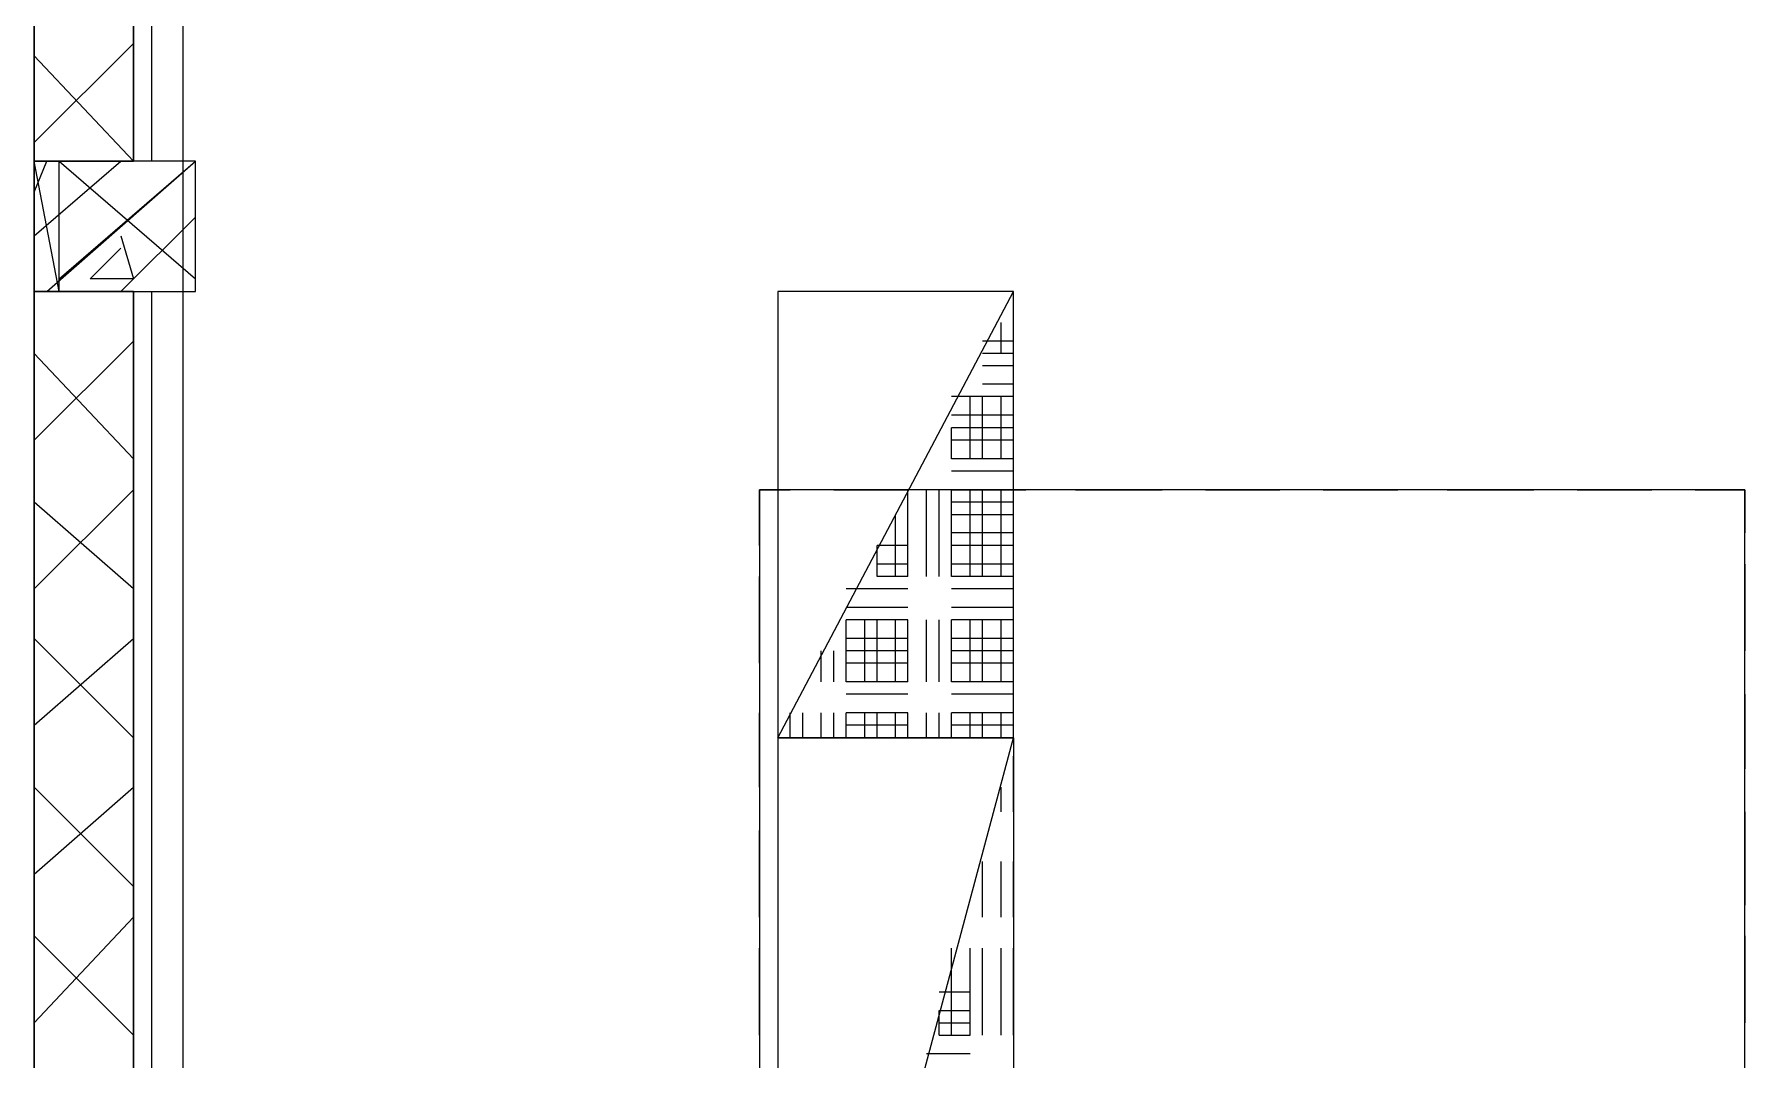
# Model space of a CAD drawing. Header units: millimetres. Extents: x 5 to 415, y 48 to 251.
# Drawn here: x 183.303 to 188.172, y 79.657 to 82.576 of the extents above; entities that cross this region are included whole.
import ezdxf

# ---------------------------------------------------------------- set-up
doc = ezdxf.new("R2010")
doc.units = ezdxf.units.MM
doc.layers.add('P', color=7, linetype='Continuous')

msp = doc.modelspace()

# ---------------------------------------------------------------- linework, layer by layer
at = {"layer": 'P'}
for points in [[(183.303, 72.178), (183.303, 86.66)], [(183.303, 86.66), (183.303, 80.063)], [(183.303, 86.66), (183.303, 82.215)], [(183.586, 86.66), (183.586, 82.215)], [(183.586, 82.215), (183.586, 86.66)], [(183.638, 82.215), (183.638, 86.66)], [(183.727, 72.231), (183.727, 86.625)], [(183.303, 82.268), (183.586, 82.55)], [(183.586, 82.215), (183.303, 82.515)], [(183.374, 81.844), (183.303, 82.215)], [(183.303, 82.003), (183.55, 82.215)], [(183.303, 82.127), (183.339, 82.215)], [(183.638, 82.215), (183.303, 82.215)], [(183.303, 82.215), (183.303, 81.844)], [(183.303, 82.215), (183.586, 82.215)], [(183.339, 81.844), (183.762, 82.215)], [(183.374, 81.88), (183.762, 82.215)], [(183.374, 82.215), (183.762, 81.88)], [(183.374, 81.844), (183.374, 82.215)], [(183.762, 82.215), (183.638, 82.215)], [(183.762, 81.844), (183.762, 82.215)], [(183.55, 81.844), (183.762, 82.056)], [(183.55, 82.003), (183.586, 81.88)], [(183.462, 81.88), (183.55, 81.968)], [(183.586, 81.88), (183.462, 81.88)], [(183.586, 81.844), (183.303, 81.844)], [(183.303, 81.844), (183.303, 77.047)], [(183.303, 81.844), (183.638, 81.844)], [(183.586, 77.047), (183.586, 81.844)], [(183.586, 81.844), (183.586, 72.178)], [(183.638, 81.844), (183.762, 81.844)], [(183.638, 72.178), (183.638, 81.844)], [(185.42, 81.844), (185.42, 80.574)], [(186.09, 81.844), (185.42, 81.844)], [(185.42, 80.574), (186.09, 81.844)], [(186.09, 80.574), (186.09, 81.844)], [(186.055, 81.668), (186.055, 81.756)], [(186.055, 81.668), (186.055, 81.756)], [(186.09, 81.668), (186.09, 81.756)], [(186.09, 81.668), (186.09, 81.756)], [(183.303, 81.421), (183.586, 81.703)], [(186.09, 81.703), (186.002, 81.703)], [(183.586, 81.368), (183.303, 81.668)], [(186.09, 81.668), (186.002, 81.668)], [(186.09, 81.668), (186.002, 81.668)], [(186.09, 81.668), (186.002, 81.668)], [(186.09, 81.668), (186.002, 81.668)], [(186.09, 81.633), (186.002, 81.633)], [(186.09, 81.633), (186.002, 81.633)], [(186.09, 81.633), (186.002, 81.633)], [(186.09, 81.633), (186.002, 81.633)], [(186.09, 81.58), (186.002, 81.58)], [(186.09, 81.58), (186.002, 81.58)], [(186.09, 81.58), (186.002, 81.58)], [(186.002, 81.545), (185.914, 81.545)], [(185.967, 81.456), (185.967, 81.545)], [(185.967, 81.456), (185.967, 81.545)], [(185.967, 81.456), (185.967, 81.545)], [(185.967, 81.456), (185.967, 81.545)], [(186.002, 81.456), (186.002, 81.545)], [(186.002, 81.456), (186.002, 81.545)], [(186.002, 81.456), (186.002, 81.545)], [(186.002, 81.456), (186.002, 81.545)], [(186.09, 81.545), (186.002, 81.545)], [(186.09, 81.545), (186.002, 81.545)], [(186.09, 81.545), (186.002, 81.545)], [(186.09, 81.545), (186.002, 81.545)], [(186.055, 81.456), (186.055, 81.545)], [(186.055, 81.456), (186.055, 81.545)], [(186.055, 81.456), (186.055, 81.545)], [(186.055, 81.456), (186.055, 81.545)], [(186.09, 81.456), (186.09, 81.545)], [(186.09, 81.456), (186.09, 81.545)], [(186.002, 81.492), (185.914, 81.492)], [(186.002, 81.492), (185.914, 81.492)], [(186.002, 81.492), (185.914, 81.492)], [(186.002, 81.492), (185.914, 81.492)], [(186.09, 81.492), (186.002, 81.492)], [(186.09, 81.492), (186.002, 81.492)], [(186.09, 81.492), (186.002, 81.492)], [(186.09, 81.492), (186.002, 81.492)], [(185.914, 81.368), (185.914, 81.456)], [(185.914, 81.368), (185.914, 81.456)], [(185.914, 81.368), (185.914, 81.456)], [(185.914, 81.368), (185.914, 81.456)], [(186.002, 81.456), (185.914, 81.456)], [(186.002, 81.456), (185.914, 81.456)], [(186.002, 81.456), (185.914, 81.456)], [(186.002, 81.456), (185.914, 81.456)], [(186.002, 81.421), (185.914, 81.421)], [(186.002, 81.421), (185.914, 81.421)], [(186.002, 81.421), (185.914, 81.421)], [(186.002, 81.421), (185.914, 81.421)], [(185.967, 81.368), (185.967, 81.456)], [(185.967, 81.368), (185.967, 81.456)], [(185.967, 81.368), (185.967, 81.456)], [(185.967, 81.368), (185.967, 81.456)], [(186.002, 81.368), (186.002, 81.456)], [(186.002, 81.368), (186.002, 81.456)], [(186.002, 81.368), (186.002, 81.456)], [(186.002, 81.368), (186.002, 81.456)], [(186.09, 81.456), (186.002, 81.456)], [(186.09, 81.456), (186.002, 81.456)], [(186.09, 81.456), (186.002, 81.456)], [(186.09, 81.456), (186.002, 81.456)], [(186.09, 81.421), (186.002, 81.421)], [(186.09, 81.421), (186.002, 81.421)], [(186.09, 81.421), (186.002, 81.421)], [(186.09, 81.421), (186.002, 81.421)], [(186.055, 81.368), (186.055, 81.456)], [(186.055, 81.368), (186.055, 81.456)], [(186.055, 81.368), (186.055, 81.456)], [(186.055, 81.368), (186.055, 81.456)], [(186.09, 81.368), (186.09, 81.456)], [(186.09, 81.368), (186.09, 81.456)], [(186.002, 81.368), (185.914, 81.368)], [(186.002, 81.368), (185.914, 81.368)], [(186.002, 81.368), (185.914, 81.368)], [(186.002, 81.368), (185.914, 81.368)], [(186.09, 81.368), (186.002, 81.368)], [(186.09, 81.368), (186.002, 81.368)], [(186.09, 81.368), (186.002, 81.368)], [(186.09, 81.368), (186.002, 81.368)], [(186.002, 81.333), (185.914, 81.333)], [(186.002, 81.333), (185.914, 81.333)], [(186.002, 81.333), (185.914, 81.333)], [(186.002, 81.333), (185.914, 81.333)], [(186.09, 81.333), (186.002, 81.333)], [(186.09, 81.333), (186.002, 81.333)], [(186.09, 81.333), (186.002, 81.333)], [(186.09, 81.333), (186.002, 81.333)], [(183.303, 80.998), (183.586, 81.28)], [(188.172, 81.28), (185.367, 81.28)], [(185.367, 81.28), (185.367, 72.655)], [(185.367, 81.121), (185.367, 81.28)], [(185.367, 81.28), (185.455, 81.28)], [(185.455, 81.28), (185.367, 81.28)], [(185.367, 81.28), (185.367, 81.121)], [(185.579, 81.28), (185.79, 81.28)], [(185.79, 81.28), (185.579, 81.28)], [(185.79, 81.209), (185.79, 81.28)], [(185.79, 81.209), (185.79, 81.28)], [(185.843, 81.209), (185.843, 81.28)], [(185.843, 81.209), (185.843, 81.28)], [(185.843, 81.209), (185.843, 81.28)], [(185.843, 81.209), (185.843, 81.28)], [(185.879, 81.209), (185.879, 81.28)], [(185.879, 81.209), (185.879, 81.28)], [(185.879, 81.209), (185.879, 81.28)], [(185.914, 81.28), (186.126, 81.28)], [(186.126, 81.28), (185.914, 81.28)], [(185.914, 81.209), (185.914, 81.28)], [(185.914, 81.209), (185.914, 81.28)], [(185.914, 81.209), (185.914, 81.28)], [(185.914, 81.209), (185.914, 81.28)], [(186.002, 81.28), (185.914, 81.28)], [(186.002, 81.28), (185.914, 81.28)], [(186.002, 81.28), (185.914, 81.28)], [(185.967, 81.209), (185.967, 81.28)], [(185.967, 81.209), (185.967, 81.28)], [(185.967, 81.209), (185.967, 81.28)], [(185.967, 81.209), (185.967, 81.28)], [(186.002, 81.209), (186.002, 81.28)], [(186.002, 81.209), (186.002, 81.28)], [(186.002, 81.209), (186.002, 81.28)], [(186.002, 81.209), (186.002, 81.28)], [(186.09, 81.28), (186.002, 81.28)], [(186.09, 81.28), (186.002, 81.28)], [(186.09, 81.28), (186.002, 81.28)], [(186.055, 81.209), (186.055, 81.28)], [(186.055, 81.209), (186.055, 81.28)], [(186.055, 81.209), (186.055, 81.28)], [(186.055, 81.209), (186.055, 81.28)], [(186.09, 81.209), (186.09, 81.28)], [(186.09, 81.209), (186.09, 81.28)], [(186.267, 81.28), (186.514, 81.28)], [(186.514, 81.28), (186.267, 81.28)], [(186.637, 81.28), (186.849, 81.28)], [(186.849, 81.28), (186.637, 81.28)], [(186.972, 81.28), (187.184, 81.28)], [(187.184, 81.28), (186.972, 81.28)], [(187.325, 81.28), (187.572, 81.28)], [(187.572, 81.28), (187.325, 81.28)], [(187.695, 81.28), (187.907, 81.28)], [(187.907, 81.28), (187.695, 81.28)], [(188.031, 81.28), (188.172, 81.28)], [(188.172, 81.28), (188.031, 81.28)], [(188.172, 72.655), (188.172, 81.28)], [(188.172, 81.28), (188.172, 81.157)], [(188.172, 81.157), (188.172, 81.28)], [(183.586, 80.998), (183.303, 81.245)], [(186.002, 81.245), (185.914, 81.245)], [(186.002, 81.245), (185.914, 81.245)], [(186.002, 81.245), (185.914, 81.245)], [(186.002, 81.245), (185.914, 81.245)], [(186.09, 81.245), (186.002, 81.245)], [(186.09, 81.245), (186.002, 81.245)], [(186.09, 81.245), (186.002, 81.245)], [(186.09, 81.245), (186.002, 81.245)], [(185.755, 81.121), (185.755, 81.209)], [(185.755, 81.121), (185.755, 81.209)], [(185.79, 81.121), (185.79, 81.209)], [(185.79, 81.121), (185.79, 81.209)], [(185.79, 81.121), (185.79, 81.209)], [(185.79, 81.121), (185.79, 81.209)], [(185.843, 81.121), (185.843, 81.209)], [(185.843, 81.121), (185.843, 81.209)], [(185.843, 81.121), (185.843, 81.209)], [(185.843, 81.121), (185.843, 81.209)], [(185.879, 81.121), (185.879, 81.209)], [(185.879, 81.121), (185.879, 81.209)], [(185.879, 81.121), (185.879, 81.209)], [(185.914, 81.121), (185.914, 81.209)], [(185.914, 81.121), (185.914, 81.209)], [(185.914, 81.121), (185.914, 81.209)], [(185.914, 81.121), (185.914, 81.209)], [(186.002, 81.209), (185.914, 81.209)], [(186.002, 81.209), (185.914, 81.209)], [(186.002, 81.209), (185.914, 81.209)], [(186.002, 81.209), (185.914, 81.209)], [(185.967, 81.121), (185.967, 81.209)], [(185.967, 81.121), (185.967, 81.209)], [(185.967, 81.121), (185.967, 81.209)], [(185.967, 81.121), (185.967, 81.209)], [(186.002, 81.121), (186.002, 81.209)], [(186.002, 81.121), (186.002, 81.209)], [(186.002, 81.121), (186.002, 81.209)], [(186.002, 81.121), (186.002, 81.209)], [(186.09, 81.209), (186.002, 81.209)], [(186.09, 81.209), (186.002, 81.209)], [(186.09, 81.209), (186.002, 81.209)], [(186.09, 81.209), (186.002, 81.209)], [(186.055, 81.121), (186.055, 81.209)], [(186.055, 81.121), (186.055, 81.209)], [(186.055, 81.121), (186.055, 81.209)], [(186.055, 81.121), (186.055, 81.209)], [(186.09, 81.121), (186.09, 81.209)], [(186.09, 81.121), (186.09, 81.209)], [(185.702, 81.033), (185.702, 81.121)], [(185.702, 81.033), (185.702, 81.121)], [(185.79, 81.121), (185.702, 81.121)], [(185.79, 81.121), (185.702, 81.121)], [(185.79, 81.121), (185.702, 81.121)], [(185.79, 81.121), (185.702, 81.121)], [(185.755, 81.033), (185.755, 81.121)], [(185.755, 81.033), (185.755, 81.121)], [(185.755, 81.033), (185.755, 81.121)], [(185.755, 81.033), (185.755, 81.121)], [(185.79, 81.033), (185.79, 81.121)], [(185.79, 81.033), (185.79, 81.121)], [(185.79, 81.033), (185.79, 81.121)], [(185.79, 81.033), (185.79, 81.121)], [(185.843, 81.033), (185.843, 81.121)], [(185.843, 81.033), (185.843, 81.121)], [(185.843, 81.033), (185.843, 81.121)], [(185.843, 81.033), (185.843, 81.121)], [(185.879, 81.033), (185.879, 81.121)], [(185.879, 81.033), (185.879, 81.121)], [(185.879, 81.033), (185.879, 81.121)], [(186.002, 81.157), (185.914, 81.157)], [(186.002, 81.157), (185.914, 81.157)], [(186.002, 81.157), (185.914, 81.157)], [(186.002, 81.157), (185.914, 81.157)], [(185.914, 81.033), (185.914, 81.121)], [(185.914, 81.033), (185.914, 81.121)], [(185.914, 81.033), (185.914, 81.121)], [(185.914, 81.033), (185.914, 81.121)], [(186.002, 81.121), (185.914, 81.121)], [(186.002, 81.121), (185.914, 81.121)], [(186.002, 81.121), (185.914, 81.121)], [(186.002, 81.121), (185.914, 81.121)], [(185.967, 81.033), (185.967, 81.121)], [(185.967, 81.033), (185.967, 81.121)], [(185.967, 81.033), (185.967, 81.121)], [(185.967, 81.033), (185.967, 81.121)], [(186.09, 81.157), (186.002, 81.157)], [(186.09, 81.157), (186.002, 81.157)], [(186.09, 81.157), (186.002, 81.157)], [(186.09, 81.157), (186.002, 81.157)], [(186.002, 81.033), (186.002, 81.121)], [(186.002, 81.033), (186.002, 81.121)], [(186.002, 81.033), (186.002, 81.121)], [(186.002, 81.033), (186.002, 81.121)], [(186.09, 81.121), (186.002, 81.121)], [(186.09, 81.121), (186.002, 81.121)], [(186.09, 81.121), (186.002, 81.121)], [(186.09, 81.121), (186.002, 81.121)], [(186.055, 81.033), (186.055, 81.121)], [(186.055, 81.033), (186.055, 81.121)], [(186.055, 81.033), (186.055, 81.121)], [(186.055, 81.033), (186.055, 81.121)], [(186.09, 81.033), (186.09, 81.121)], [(186.09, 81.033), (186.09, 81.121)], [(185.367, 80.786), (185.367, 81.033)], [(185.367, 81.033), (185.367, 80.786)], [(185.79, 81.068), (185.702, 81.068)], [(185.79, 81.068), (185.702, 81.068)], [(185.79, 81.068), (185.702, 81.068)], [(185.79, 81.068), (185.702, 81.068)], [(185.79, 81.033), (185.702, 81.033)], [(185.79, 81.033), (185.702, 81.033)], [(185.79, 81.033), (185.702, 81.033)], [(185.79, 81.033), (185.702, 81.033)], [(186.002, 81.068), (185.914, 81.068)], [(186.002, 81.068), (185.914, 81.068)], [(186.002, 81.068), (185.914, 81.068)], [(186.002, 81.068), (185.914, 81.068)], [(186.002, 81.033), (185.914, 81.033)], [(186.002, 81.033), (185.914, 81.033)], [(186.002, 81.033), (185.914, 81.033)], [(186.002, 81.033), (185.914, 81.033)], [(186.09, 81.068), (186.002, 81.068)], [(186.09, 81.068), (186.002, 81.068)], [(186.09, 81.068), (186.002, 81.068)], [(186.09, 81.068), (186.002, 81.068)], [(186.09, 81.033), (186.002, 81.033)], [(186.09, 81.033), (186.002, 81.033)], [(186.09, 81.033), (186.002, 81.033)], [(186.09, 81.033), (186.002, 81.033)], [(188.172, 81.068), (188.172, 80.821)], [(188.172, 80.821), (188.172, 81.068)], [(185.702, 80.998), (185.614, 80.998)], [(185.79, 80.998), (185.702, 80.998)], [(185.79, 80.998), (185.702, 80.998)], [(185.79, 80.998), (185.702, 80.998)], [(185.79, 80.998), (185.702, 80.998)], [(186.002, 80.998), (185.914, 80.998)], [(186.002, 80.998), (185.914, 80.998)], [(186.002, 80.998), (185.914, 80.998)], [(186.002, 80.998), (185.914, 80.998)], [(186.09, 80.998), (186.002, 80.998)], [(186.09, 80.998), (186.002, 80.998)], [(186.09, 80.998), (186.002, 80.998)], [(186.09, 80.998), (186.002, 80.998)], [(185.702, 80.945), (185.614, 80.945)], [(185.702, 80.945), (185.614, 80.945)], [(185.702, 80.945), (185.614, 80.945)], [(185.79, 80.945), (185.702, 80.945)], [(185.79, 80.945), (185.702, 80.945)], [(185.79, 80.945), (185.702, 80.945)], [(186.002, 80.945), (185.914, 80.945)], [(186.002, 80.945), (185.914, 80.945)], [(186.002, 80.945), (185.914, 80.945)], [(186.09, 80.945), (186.002, 80.945)], [(186.09, 80.945), (186.002, 80.945)], [(186.09, 80.945), (186.002, 80.945)], [(185.614, 80.821), (185.614, 80.91)], [(185.614, 80.821), (185.614, 80.91)], [(185.614, 80.821), (185.614, 80.91)], [(185.614, 80.821), (185.614, 80.91)], [(185.702, 80.91), (185.614, 80.91)], [(185.702, 80.91), (185.614, 80.91)], [(185.702, 80.91), (185.614, 80.91)], [(185.702, 80.91), (185.614, 80.91)], [(185.667, 80.821), (185.667, 80.91)], [(185.667, 80.821), (185.667, 80.91)], [(185.667, 80.821), (185.667, 80.91)], [(185.667, 80.821), (185.667, 80.91)], [(185.702, 80.821), (185.702, 80.91)], [(185.702, 80.821), (185.702, 80.91)], [(185.702, 80.821), (185.702, 80.91)], [(185.702, 80.821), (185.702, 80.91)], [(185.79, 80.91), (185.702, 80.91)], [(185.79, 80.91), (185.702, 80.91)], [(185.79, 80.91), (185.702, 80.91)], [(185.79, 80.91), (185.702, 80.91)], [(185.755, 80.821), (185.755, 80.91)], [(185.755, 80.821), (185.755, 80.91)], [(185.755, 80.821), (185.755, 80.91)], [(185.755, 80.821), (185.755, 80.91)], [(185.79, 80.821), (185.79, 80.91)], [(185.79, 80.821), (185.79, 80.91)], [(185.79, 80.821), (185.79, 80.91)], [(185.79, 80.821), (185.79, 80.91)], [(185.843, 80.821), (185.843, 80.91)], [(185.843, 80.821), (185.843, 80.91)], [(185.843, 80.821), (185.843, 80.91)], [(185.843, 80.821), (185.843, 80.91)], [(185.879, 80.821), (185.879, 80.91)], [(185.879, 80.821), (185.879, 80.91)], [(185.879, 80.821), (185.879, 80.91)], [(185.914, 80.821), (185.914, 80.91)], [(185.914, 80.821), (185.914, 80.91)], [(185.914, 80.821), (185.914, 80.91)], [(185.914, 80.821), (185.914, 80.91)], [(186.002, 80.91), (185.914, 80.91)], [(186.002, 80.91), (185.914, 80.91)], [(186.002, 80.91), (185.914, 80.91)], [(186.002, 80.91), (185.914, 80.91)], [(185.967, 80.821), (185.967, 80.91)], [(185.967, 80.821), (185.967, 80.91)], [(185.967, 80.821), (185.967, 80.91)], [(185.967, 80.821), (185.967, 80.91)], [(186.002, 80.821), (186.002, 80.91)], [(186.002, 80.821), (186.002, 80.91)], [(186.002, 80.821), (186.002, 80.91)], [(186.002, 80.821), (186.002, 80.91)], [(186.09, 80.91), (186.002, 80.91)], [(186.09, 80.91), (186.002, 80.91)], [(186.09, 80.91), (186.002, 80.91)], [(186.09, 80.91), (186.002, 80.91)], [(186.055, 80.821), (186.055, 80.91)], [(186.055, 80.821), (186.055, 80.91)], [(186.055, 80.821), (186.055, 80.91)], [(186.055, 80.821), (186.055, 80.91)], [(186.09, 80.821), (186.09, 80.91)], [(186.09, 80.821), (186.09, 80.91)], [(183.303, 80.61), (183.586, 80.857)], [(183.586, 80.574), (183.303, 80.857)], [(185.702, 80.857), (185.614, 80.857)], [(185.702, 80.857), (185.614, 80.857)], [(185.702, 80.857), (185.614, 80.857)], [(185.702, 80.857), (185.614, 80.857)], [(185.79, 80.857), (185.702, 80.857)], [(185.79, 80.857), (185.702, 80.857)], [(185.79, 80.857), (185.702, 80.857)], [(185.79, 80.857), (185.702, 80.857)], [(186.002, 80.857), (185.914, 80.857)], [(186.002, 80.857), (185.914, 80.857)], [(186.002, 80.857), (185.914, 80.857)], [(186.002, 80.857), (185.914, 80.857)], [(186.09, 80.857), (186.002, 80.857)], [(186.09, 80.857), (186.002, 80.857)], [(186.09, 80.857), (186.002, 80.857)], [(186.09, 80.857), (186.002, 80.857)], [(185.543, 80.733), (185.543, 80.821)], [(185.579, 80.733), (185.579, 80.821)], [(185.579, 80.733), (185.579, 80.821)], [(185.579, 80.733), (185.579, 80.821)], [(185.614, 80.733), (185.614, 80.821)], [(185.614, 80.733), (185.614, 80.821)], [(185.614, 80.733), (185.614, 80.821)], [(185.614, 80.733), (185.614, 80.821)], [(185.702, 80.821), (185.614, 80.821)], [(185.702, 80.821), (185.614, 80.821)], [(185.702, 80.821), (185.614, 80.821)], [(185.702, 80.821), (185.614, 80.821)], [(185.702, 80.786), (185.614, 80.786)], [(185.702, 80.786), (185.614, 80.786)], [(185.702, 80.786), (185.614, 80.786)], [(185.702, 80.786), (185.614, 80.786)], [(185.667, 80.733), (185.667, 80.821)], [(185.667, 80.733), (185.667, 80.821)], [(185.667, 80.733), (185.667, 80.821)], [(185.667, 80.733), (185.667, 80.821)], [(185.702, 80.733), (185.702, 80.821)], [(185.702, 80.733), (185.702, 80.821)], [(185.702, 80.733), (185.702, 80.821)], [(185.702, 80.733), (185.702, 80.821)], [(185.79, 80.821), (185.702, 80.821)], [(185.79, 80.821), (185.702, 80.821)], [(185.79, 80.821), (185.702, 80.821)], [(185.79, 80.821), (185.702, 80.821)], [(185.79, 80.786), (185.702, 80.786)], [(185.79, 80.786), (185.702, 80.786)], [(185.79, 80.786), (185.702, 80.786)], [(185.79, 80.786), (185.702, 80.786)], [(185.755, 80.733), (185.755, 80.821)], [(185.755, 80.733), (185.755, 80.821)], [(185.755, 80.733), (185.755, 80.821)], [(185.755, 80.733), (185.755, 80.821)], [(185.79, 80.733), (185.79, 80.821)], [(185.79, 80.733), (185.79, 80.821)], [(185.79, 80.733), (185.79, 80.821)], [(185.79, 80.733), (185.79, 80.821)], [(185.843, 80.733), (185.843, 80.821)], [(185.843, 80.733), (185.843, 80.821)], [(185.843, 80.733), (185.843, 80.821)], [(185.843, 80.733), (185.843, 80.821)], [(185.879, 80.733), (185.879, 80.821)], [(185.879, 80.733), (185.879, 80.821)], [(185.879, 80.733), (185.879, 80.821)], [(185.914, 80.733), (185.914, 80.821)], [(185.914, 80.733), (185.914, 80.821)], [(185.914, 80.733), (185.914, 80.821)], [(185.914, 80.733), (185.914, 80.821)], [(186.002, 80.821), (185.914, 80.821)], [(186.002, 80.821), (185.914, 80.821)], [(186.002, 80.821), (185.914, 80.821)], [(186.002, 80.821), (185.914, 80.821)], [(186.002, 80.786), (185.914, 80.786)], [(186.002, 80.786), (185.914, 80.786)], [(186.002, 80.786), (185.914, 80.786)], [(186.002, 80.786), (185.914, 80.786)], [(185.967, 80.733), (185.967, 80.821)], [(185.967, 80.733), (185.967, 80.821)], [(185.967, 80.733), (185.967, 80.821)], [(185.967, 80.733), (185.967, 80.821)], [(186.002, 80.733), (186.002, 80.821)], [(186.002, 80.733), (186.002, 80.821)], [(186.002, 80.733), (186.002, 80.821)], [(186.002, 80.733), (186.002, 80.821)], [(186.09, 80.821), (186.002, 80.821)], [(186.09, 80.821), (186.002, 80.821)], [(186.09, 80.821), (186.002, 80.821)], [(186.09, 80.821), (186.002, 80.821)], [(186.09, 80.786), (186.002, 80.786)], [(186.09, 80.786), (186.002, 80.786)], [(186.09, 80.786), (186.002, 80.786)], [(186.09, 80.786), (186.002, 80.786)], [(186.055, 80.733), (186.055, 80.821)], [(186.055, 80.733), (186.055, 80.821)], [(186.055, 80.733), (186.055, 80.821)], [(186.055, 80.733), (186.055, 80.821)], [(186.09, 80.733), (186.09, 80.821)], [(186.09, 80.733), (186.09, 80.821)], [(185.702, 80.733), (185.614, 80.733)], [(185.702, 80.733), (185.614, 80.733)], [(185.702, 80.733), (185.614, 80.733)], [(185.702, 80.733), (185.614, 80.733)], [(185.79, 80.733), (185.702, 80.733)], [(185.79, 80.733), (185.702, 80.733)], [(185.79, 80.733), (185.702, 80.733)], [(185.79, 80.733), (185.702, 80.733)], [(186.002, 80.733), (185.914, 80.733)], [(186.002, 80.733), (185.914, 80.733)], [(186.002, 80.733), (185.914, 80.733)], [(186.002, 80.733), (185.914, 80.733)], [(186.09, 80.733), (186.002, 80.733)], [(186.09, 80.733), (186.002, 80.733)], [(186.09, 80.733), (186.002, 80.733)], [(186.09, 80.733), (186.002, 80.733)], [(185.702, 80.698), (185.614, 80.698)], [(185.702, 80.698), (185.614, 80.698)], [(185.702, 80.698), (185.614, 80.698)], [(185.702, 80.698), (185.614, 80.698)], [(185.79, 80.698), (185.702, 80.698)], [(185.79, 80.698), (185.702, 80.698)], [(185.79, 80.698), (185.702, 80.698)], [(185.79, 80.698), (185.702, 80.698)], [(186.002, 80.698), (185.914, 80.698)], [(186.002, 80.698), (185.914, 80.698)], [(186.002, 80.698), (185.914, 80.698)], [(186.002, 80.698), (185.914, 80.698)], [(186.09, 80.698), (186.002, 80.698)], [(186.09, 80.698), (186.002, 80.698)], [(186.09, 80.698), (186.002, 80.698)], [(186.09, 80.698), (186.002, 80.698)], [(188.172, 80.698), (188.172, 80.486)], [(188.172, 80.486), (188.172, 80.698)], [(185.367, 80.433), (185.367, 80.645)], [(185.367, 80.645), (185.367, 80.433)], [(185.455, 80.574), (185.455, 80.645)], [(185.491, 80.574), (185.491, 80.645)], [(185.491, 80.574), (185.491, 80.645)], [(185.491, 80.574), (185.491, 80.645)], [(185.491, 80.574), (185.491, 80.645)], [(185.543, 80.574), (185.543, 80.645)], [(185.543, 80.574), (185.543, 80.645)], [(185.543, 80.574), (185.543, 80.645)], [(185.543, 80.574), (185.543, 80.645)], [(185.579, 80.574), (185.579, 80.645)], [(185.579, 80.574), (185.579, 80.645)], [(185.579, 80.574), (185.579, 80.645)], [(185.614, 80.574), (185.614, 80.645)], [(185.614, 80.574), (185.614, 80.645)], [(185.614, 80.574), (185.614, 80.645)], [(185.614, 80.574), (185.614, 80.645)], [(185.702, 80.645), (185.614, 80.645)], [(185.702, 80.645), (185.614, 80.645)], [(185.702, 80.645), (185.614, 80.645)], [(185.667, 80.574), (185.667, 80.645)], [(185.667, 80.574), (185.667, 80.645)], [(185.667, 80.574), (185.667, 80.645)], [(185.667, 80.574), (185.667, 80.645)], [(185.702, 80.574), (185.702, 80.645)], [(185.702, 80.574), (185.702, 80.645)], [(185.702, 80.574), (185.702, 80.645)], [(185.702, 80.574), (185.702, 80.645)], [(185.79, 80.645), (185.702, 80.645)], [(185.79, 80.645), (185.702, 80.645)], [(185.79, 80.645), (185.702, 80.645)], [(185.755, 80.574), (185.755, 80.645)], [(185.755, 80.574), (185.755, 80.645)], [(185.755, 80.574), (185.755, 80.645)], [(185.755, 80.574), (185.755, 80.645)], [(185.79, 80.574), (185.79, 80.645)], [(185.79, 80.574), (185.79, 80.645)], [(185.79, 80.574), (185.79, 80.645)], [(185.79, 80.574), (185.79, 80.645)], [(185.843, 80.574), (185.843, 80.645)], [(185.843, 80.574), (185.843, 80.645)], [(185.843, 80.574), (185.843, 80.645)], [(185.843, 80.574), (185.843, 80.645)], [(185.879, 80.574), (185.879, 80.645)], [(185.879, 80.574), (185.879, 80.645)], [(185.879, 80.574), (185.879, 80.645)], [(185.914, 80.574), (185.914, 80.645)], [(185.914, 80.574), (185.914, 80.645)], [(185.914, 80.574), (185.914, 80.645)], [(185.914, 80.574), (185.914, 80.645)], [(186.002, 80.645), (185.914, 80.645)], [(186.002, 80.645), (185.914, 80.645)], [(186.002, 80.645), (185.914, 80.645)], [(185.967, 80.574), (185.967, 80.645)], [(185.967, 80.574), (185.967, 80.645)], [(185.967, 80.574), (185.967, 80.645)], [(185.967, 80.574), (185.967, 80.645)], [(186.002, 80.574), (186.002, 80.645)], [(186.002, 80.574), (186.002, 80.645)], [(186.002, 80.574), (186.002, 80.645)], [(186.002, 80.574), (186.002, 80.645)], [(186.09, 80.645), (186.002, 80.645)], [(186.09, 80.645), (186.002, 80.645)], [(186.09, 80.645), (186.002, 80.645)], [(186.055, 80.574), (186.055, 80.645)], [(186.055, 80.574), (186.055, 80.645)], [(186.055, 80.574), (186.055, 80.645)], [(186.055, 80.574), (186.055, 80.645)], [(186.09, 80.574), (186.09, 80.645)], [(186.09, 80.574), (186.09, 80.645)], [(185.702, 80.61), (185.614, 80.61)], [(185.702, 80.61), (185.614, 80.61)], [(185.702, 80.61), (185.614, 80.61)], [(185.702, 80.61), (185.614, 80.61)], [(185.79, 80.61), (185.702, 80.61)], [(185.79, 80.61), (185.702, 80.61)], [(185.79, 80.61), (185.702, 80.61)], [(185.79, 80.61), (185.702, 80.61)], [(186.002, 80.61), (185.914, 80.61)], [(186.002, 80.61), (185.914, 80.61)], [(186.002, 80.61), (185.914, 80.61)], [(186.002, 80.61), (185.914, 80.61)], [(186.09, 80.61), (186.002, 80.61)], [(186.09, 80.61), (186.002, 80.61)], [(186.09, 80.61), (186.002, 80.61)], [(186.09, 80.61), (186.002, 80.61)], [(185.42, 80.574), (185.42, 78.07)], [(185.42, 78.07), (186.09, 80.574)], [(186.09, 80.574), (185.42, 80.574)], [(185.491, 80.574), (185.42, 80.574)], [(185.42, 80.574), (186.09, 80.574)], [(185.702, 80.574), (185.614, 80.574)], [(185.702, 80.574), (185.614, 80.574)], [(185.79, 80.574), (185.702, 80.574)], [(185.79, 80.574), (185.702, 80.574)], [(186.002, 80.574), (185.914, 80.574)], [(186.002, 80.574), (185.914, 80.574)], [(186.09, 80.574), (186.002, 80.574)], [(186.09, 80.574), (186.002, 80.574)], [(186.09, 80.574), (186.09, 78.07)], [(186.09, 80.433), (186.09, 80.522)], [(183.303, 80.186), (183.586, 80.433)], [(183.586, 80.151), (183.303, 80.433)], [(186.055, 80.363), (186.055, 80.433)], [(186.09, 80.363), (186.09, 80.433)], [(186.09, 80.363), (186.09, 80.433)], [(188.172, 80.363), (188.172, 80.098)], [(188.172, 80.098), (188.172, 80.363)], [(185.367, 80.063), (185.367, 80.31)], [(185.367, 80.31), (185.367, 80.063)], [(186.002, 80.151), (186.002, 80.222)], [(186.002, 80.151), (186.002, 80.222)], [(186.055, 80.151), (186.055, 80.222)], [(186.055, 80.151), (186.055, 80.222)], [(186.055, 80.151), (186.055, 80.222)], [(186.055, 80.151), (186.055, 80.222)], [(186.09, 80.151), (186.09, 80.222)], [(186.09, 80.151), (186.09, 80.222)], [(186.002, 80.063), (186.002, 80.151)], [(186.002, 80.063), (186.002, 80.151)], [(186.002, 80.063), (186.002, 80.151)], [(186.002, 80.063), (186.002, 80.151)], [(186.055, 80.063), (186.055, 80.151)], [(186.055, 80.063), (186.055, 80.151)], [(186.055, 80.063), (186.055, 80.151)], [(186.055, 80.063), (186.055, 80.151)], [(186.09, 80.063), (186.09, 80.151)], [(186.09, 80.063), (186.09, 80.151)], [(183.303, 79.763), (183.586, 80.063)], [(183.586, 79.728), (183.303, 80.01)], [(188.172, 80.01), (188.172, 79.763)], [(188.172, 79.763), (188.172, 80.01)], [(183.303, 79.975), (183.303, 72.178)], [(185.367, 79.728), (185.367, 79.975)], [(185.367, 79.975), (185.367, 79.728)], [(185.914, 79.887), (185.914, 79.975)], [(185.967, 79.887), (185.967, 79.975)], [(185.967, 79.887), (185.967, 79.975)], [(185.967, 79.887), (185.967, 79.975)], [(186.002, 79.887), (186.002, 79.975)], [(186.002, 79.887), (186.002, 79.975)], [(186.002, 79.887), (186.002, 79.975)], [(186.002, 79.887), (186.002, 79.975)], [(186.055, 79.887), (186.055, 79.975)], [(186.055, 79.887), (186.055, 79.975)], [(186.055, 79.887), (186.055, 79.975)], [(186.055, 79.887), (186.055, 79.975)], [(186.09, 79.887), (186.09, 79.975)], [(186.09, 79.887), (186.09, 79.975)], [(185.914, 79.798), (185.914, 79.887)], [(185.914, 79.798), (185.914, 79.887)], [(185.914, 79.798), (185.914, 79.887)], [(185.914, 79.798), (185.914, 79.887)], [(185.967, 79.798), (185.967, 79.887)], [(185.967, 79.798), (185.967, 79.887)], [(185.967, 79.798), (185.967, 79.887)], [(186.002, 79.798), (186.002, 79.887)], [(186.002, 79.798), (186.002, 79.887)], [(186.002, 79.798), (186.002, 79.887)], [(186.002, 79.798), (186.002, 79.887)], [(186.055, 79.798), (186.055, 79.887)], [(186.055, 79.798), (186.055, 79.887)], [(186.055, 79.798), (186.055, 79.887)], [(186.055, 79.798), (186.055, 79.887)], [(186.09, 79.798), (186.09, 79.887)], [(186.09, 79.798), (186.09, 79.887)], [(185.879, 79.851), (185.967, 79.851)], [(185.879, 79.728), (185.879, 79.798)], [(185.879, 79.728), (185.879, 79.798)], [(185.879, 79.798), (185.967, 79.798)], [(185.879, 79.798), (185.967, 79.798)], [(185.879, 79.798), (185.967, 79.798)], [(185.879, 79.798), (185.967, 79.798)], [(185.879, 79.763), (185.967, 79.763)], [(185.879, 79.763), (185.967, 79.763)], [(185.879, 79.763), (185.967, 79.763)], [(185.879, 79.763), (185.967, 79.763)], [(185.914, 79.728), (185.914, 79.798)], [(185.914, 79.728), (185.914, 79.798)], [(185.914, 79.728), (185.914, 79.798)], [(185.914, 79.728), (185.914, 79.798)], [(185.967, 79.728), (185.967, 79.798)], [(185.967, 79.728), (185.967, 79.798)], [(185.967, 79.728), (185.967, 79.798)], [(186.002, 79.728), (186.002, 79.798)], [(186.002, 79.728), (186.002, 79.798)], [(186.002, 79.728), (186.002, 79.798)], [(186.002, 79.728), (186.002, 79.798)], [(186.055, 79.728), (186.055, 79.798)], [(186.055, 79.728), (186.055, 79.798)], [(186.055, 79.728), (186.055, 79.798)], [(186.055, 79.728), (186.055, 79.798)], [(186.09, 79.728), (186.09, 79.798)], [(186.09, 79.728), (186.09, 79.798)], [(185.879, 79.728), (185.967, 79.728)], [(185.879, 79.728), (185.967, 79.728)], [(185.879, 79.728), (185.967, 79.728)], [(185.879, 79.728), (185.967, 79.728)], [(185.843, 79.675), (185.914, 79.675)], [(185.843, 79.675), (185.914, 79.675)], [(185.879, 79.675), (185.967, 79.675)], [(185.879, 79.675), (185.967, 79.675)]]:
    msp.add_lwpolyline(points, dxfattribs=at)

doc.saveas('drawing.dxf')
